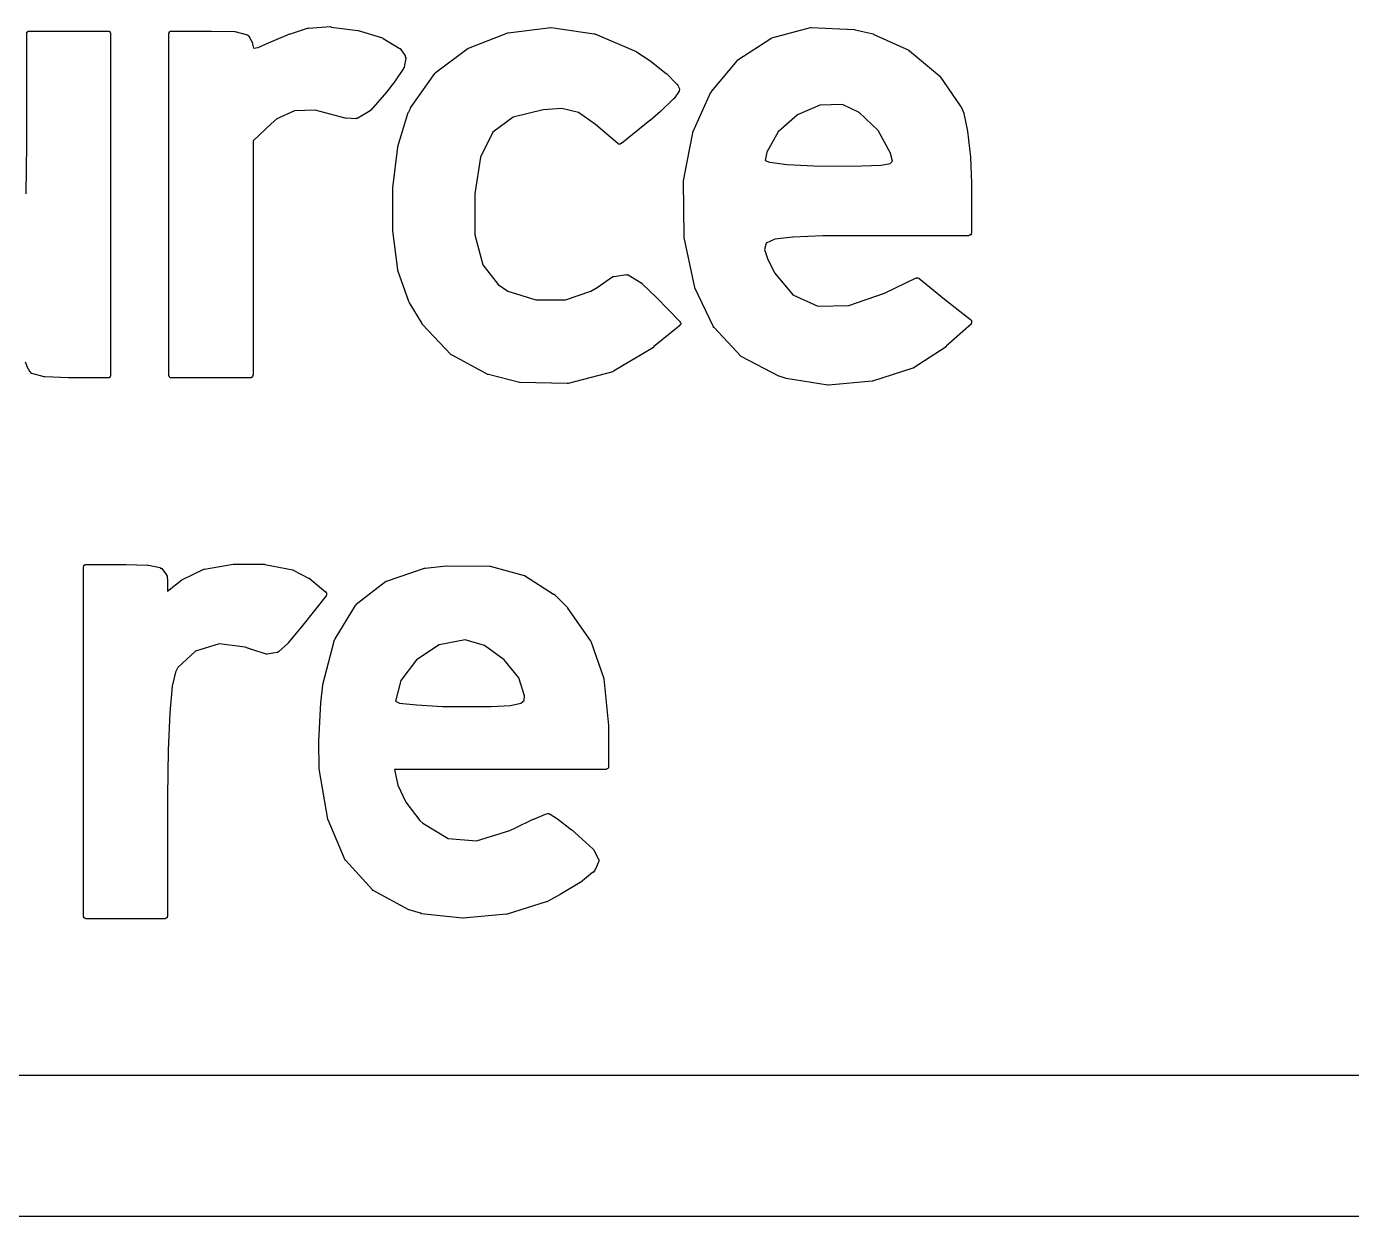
# Model space of a CAD drawing. Extents: x 10 to 287, y -200 to -10.
# Drawn here: x 130.755 to 133.097, y -104.26 to -102.157 of the extents above; entities that cross this region are included whole.
import ezdxf

# ---------------------------------------------------------------- set-up
doc = ezdxf.new("R2010")
doc.units = 0
doc.header["$MEASUREMENT"] = 0
doc.layers.add('BLACK', color=7, linetype='CONTINUOUS')

msp = doc.modelspace()

# ---------------------------------------------------------------- linework, layer by layer
at = {"layer": 'BLACK', "linetype": 'CONTINUOUS'}
for p, q in [((131.253, -102.16), (131.292, -102.157)), ((131.292, -102.157), (131.293, -102.158)), ((131.293, -102.158), (131.293, -102.158)), ((131.293, -102.158), (131.34, -102.164)), ((130.755, -102.168), (130.755, -102.167)), ((130.755, -102.167), (130.756, -102.167)), ((130.755, -102.169), (130.755, -102.168)), ((130.755, -102.168), (130.755, -102.168)), ((130.755, -102.168), (130.755, -102.168)), ((130.755, -102.17), (130.755, -102.169)), ((130.755, -102.169), (130.755, -102.169)), ((130.755, -102.365), (130.755, -102.17)), ((130.756, -102.167), (130.756, -102.166)), ((130.756, -102.166), (130.756, -102.166)), ((130.756, -102.166), (130.756, -102.166)), ((130.756, -102.166), (130.757, -102.166)), ((130.757, -102.166), (130.757, -102.165)), ((130.757, -102.165), (130.758, -102.165)), ((130.758, -102.165), (130.758, -102.165)), ((130.758, -102.165), (130.758, -102.165)), ((130.758, -102.165), (130.759, -102.165)), ((130.759, -102.165), (130.759, -102.165)), ((130.759, -102.165), (130.76, -102.165)), ((130.76, -102.165), (130.898, -102.165)), ((130.898, -102.165), (130.898, -102.165)), ((130.898, -102.165), (130.899, -102.165)), ((130.899, -102.165), (130.899, -102.165)), ((130.899, -102.165), (130.9, -102.165)), ((130.9, -102.165), (130.9, -102.165)), ((130.9, -102.165), (130.901, -102.165)), ((130.901, -102.165), (130.901, -102.166)), ((130.901, -102.166), (130.901, -102.166)), ((130.901, -102.166), (130.902, -102.166)), ((130.902, -102.166), (130.902, -102.166)), ((130.902, -102.166), (130.902, -102.167)), ((130.902, -102.167), (130.902, -102.167)), ((130.902, -102.167), (130.903, -102.168)), ((130.903, -102.168), (130.903, -102.168)), ((130.903, -102.168), (130.903, -102.168)), ((130.903, -102.168), (130.903, -102.169)), ((130.903, -102.169), (130.903, -102.169)), ((130.903, -102.169), (130.903, -102.17)), ((130.903, -102.17), (130.903, -102.773)), ((131.006, -102.169), (131.006, -102.168)), ((131.006, -102.168), (131.006, -102.168)), ((131.006, -102.168), (131.007, -102.168)), ((131.006, -102.17), (131.006, -102.169)), ((131.006, -102.169), (131.006, -102.169)), ((131.006, -102.773), (131.006, -102.17)), ((131.007, -102.167), (131.007, -102.166)), ((131.007, -102.166), (131.008, -102.166)), ((131.007, -102.168), (131.007, -102.167)), ((131.007, -102.167), (131.007, -102.167)), ((131.008, -102.166), (131.009, -102.165)), ((131.008, -102.166), (131.008, -102.166)), ((131.008, -102.166), (131.008, -102.166)), ((131.009, -102.165), (131.009, -102.165)), ((131.009, -102.165), (131.009, -102.165)), ((131.009, -102.165), (131.01, -102.165)), ((131.01, -102.165), (131.01, -102.165)), ((131.01, -102.165), (131.011, -102.165)), ((131.011, -102.165), (131.011, -102.165)), ((131.011, -102.165), (131.08, -102.165)), ((131.08, -102.165), (131.08, -102.165)), ((131.08, -102.165), (131.081, -102.165)), ((131.081, -102.165), (131.122, -102.166)), ((131.122, -102.166), (131.123, -102.166)), ((131.123, -102.166), (131.123, -102.166)), ((131.123, -102.166), (131.145, -102.172)), ((131.145, -102.172), (131.145, -102.172)), ((131.145, -102.172), (131.145, -102.172)), ((131.145, -102.172), (131.146, -102.173)), ((131.146, -102.173), (131.146, -102.173)), ((131.146, -102.173), (131.146, -102.173)), ((131.146, -102.173), (131.147, -102.173)), ((131.147, -102.173), (131.147, -102.174)), ((131.147, -102.174), (131.147, -102.174)), ((131.147, -102.174), (131.148, -102.174)), ((131.148, -102.174), (131.148, -102.175)), ((131.148, -102.175), (131.154, -102.186)), ((131.182, -102.186), (131.22, -102.17)), ((131.22, -102.17), (131.22, -102.17)), ((131.22, -102.17), (131.221, -102.17)), ((131.221, -102.17), (131.251, -102.16)), ((131.251, -102.16), (131.252, -102.16)), ((131.252, -102.16), (131.253, -102.16)), ((131.34, -102.164), (131.341, -102.164)), ((131.341, -102.164), (131.341, -102.164)), ((131.341, -102.164), (131.384, -102.177)), ((131.384, -102.177), (131.385, -102.178)), ((131.385, -102.178), (131.385, -102.178)), ((131.385, -102.178), (131.413, -102.195)), ((131.536, -102.195), (131.605, -102.168)), ((131.605, -102.168), (131.605, -102.168)), ((131.605, -102.168), (131.606, -102.168)), ((131.606, -102.168), (131.681, -102.159)), ((131.681, -102.159), (131.682, -102.159)), ((131.681, -102.159), (131.681, -102.159)), ((131.682, -102.159), (131.758, -102.17)), ((131.758, -102.17), (131.759, -102.17)), ((131.759, -102.17), (131.759, -102.17)), ((131.759, -102.17), (131.832, -102.201)), ((132.012, -102.216), (132.07, -102.178)), ((132.07, -102.178), (132.071, -102.178)), ((132.071, -102.178), (132.072, -102.177)), ((132.072, -102.177), (132.14, -102.159)), ((132.14, -102.159), (132.141, -102.159)), ((132.141, -102.159), (132.141, -102.159)), ((132.141, -102.159), (132.218, -102.162)), ((132.218, -102.162), (132.219, -102.163)), ((132.219, -102.163), (132.219, -102.163)), ((132.219, -102.163), (132.251, -102.17)), ((132.251, -102.17), (132.252, -102.171)), ((132.252, -102.171), (132.252, -102.171)), ((132.252, -102.171), (132.314, -102.199)), ((131.154, -102.186), (131.154, -102.186)), ((131.154, -102.186), (131.154, -102.187)), ((131.154, -102.187), (131.154, -102.187)), ((131.154, -102.187), (131.154, -102.188)), ((131.154, -102.188), (131.154, -102.188)), ((131.154, -102.188), (131.156, -102.195)), ((131.156, -102.195), (131.164, -102.194)), ((131.164, -102.194), (131.182, -102.186)), ((131.182, -102.186), (131.182, -102.186)), ((131.182, -102.186), (131.182, -102.186)), ((131.413, -102.195), (131.413, -102.195)), ((131.413, -102.195), (131.413, -102.195)), ((131.413, -102.195), (131.414, -102.195)), ((131.414, -102.195), (131.414, -102.196)), ((131.414, -102.196), (131.415, -102.196)), ((131.415, -102.196), (131.415, -102.196)), ((131.415, -102.196), (131.424, -102.209)), ((131.477, -102.239), (131.535, -102.195)), ((131.535, -102.195), (131.536, -102.195)), ((131.536, -102.195), (131.536, -102.195)), ((131.832, -102.201), (131.832, -102.201)), ((131.832, -102.201), (131.833, -102.202)), ((131.833, -102.202), (131.856, -102.217)), ((132.314, -102.199), (132.314, -102.2)), ((132.314, -102.2), (132.315, -102.2)), ((132.315, -102.2), (132.368, -102.244)), ((131.425, -102.213), (131.422, -102.229)), ((131.424, -102.209), (131.424, -102.209)), ((131.424, -102.209), (131.424, -102.21)), ((131.424, -102.21), (131.424, -102.21)), ((131.424, -102.21), (131.424, -102.211)), ((131.424, -102.211), (131.424, -102.211)), ((131.424, -102.211), (131.425, -102.211)), ((131.425, -102.211), (131.425, -102.212)), ((131.425, -102.212), (131.425, -102.213)), ((131.425, -102.213), (131.425, -102.213)), ((131.425, -102.213), (131.425, -102.213)), ((131.856, -102.217), (131.856, -102.217)), ((131.856, -102.217), (131.856, -102.217)), ((131.856, -102.217), (131.885, -102.24)), ((131.965, -102.272), (132.011, -102.217)), ((132.011, -102.217), (132.011, -102.216)), ((132.011, -102.216), (132.012, -102.216)), ((131.421, -102.231), (131.405, -102.255)), ((131.422, -102.23), (131.421, -102.23)), ((131.421, -102.23), (131.421, -102.231)), ((131.422, -102.229), (131.422, -102.229)), ((131.422, -102.229), (131.422, -102.229)), ((131.422, -102.229), (131.422, -102.23)), ((131.422, -102.23), (131.422, -102.23)), ((131.433, -102.301), (131.476, -102.24)), ((131.476, -102.24), (131.477, -102.239)), ((131.476, -102.24), (131.476, -102.24)), ((131.885, -102.24), (131.886, -102.24)), ((131.886, -102.24), (131.886, -102.24)), ((131.886, -102.24), (131.904, -102.259)), ((132.368, -102.244), (132.368, -102.244)), ((132.368, -102.244), (132.369, -102.245)), ((132.369, -102.245), (132.405, -102.297)), ((131.391, -102.273), (131.363, -102.305)), ((131.405, -102.255), (131.391, -102.273)), ((131.391, -102.273), (131.391, -102.273)), ((131.391, -102.273), (131.391, -102.273)), ((131.405, -102.255), (131.405, -102.255)), ((131.405, -102.255), (131.405, -102.255)), ((131.908, -102.271), (131.899, -102.284)), ((131.904, -102.259), (131.905, -102.259)), ((131.905, -102.259), (131.905, -102.26)), ((131.905, -102.26), (131.908, -102.266)), ((131.908, -102.266), (131.908, -102.266)), ((131.908, -102.266), (131.908, -102.266)), ((131.908, -102.266), (131.909, -102.267)), ((131.909, -102.269), (131.908, -102.27)), ((131.908, -102.27), (131.908, -102.271)), ((131.908, -102.271), (131.908, -102.271)), ((131.908, -102.271), (131.908, -102.271)), ((131.909, -102.267), (131.909, -102.267)), ((131.909, -102.267), (131.909, -102.268)), ((131.909, -102.268), (131.909, -102.268)), ((131.909, -102.268), (131.909, -102.268)), ((131.909, -102.268), (131.909, -102.269)), ((131.909, -102.269), (131.909, -102.269)), ((131.909, -102.269), (131.909, -102.269)), ((131.932, -102.344), (131.964, -102.273)), ((131.964, -102.273), (131.965, -102.273)), ((131.965, -102.273), (131.965, -102.272)), ((131.898, -102.285), (131.875, -102.307)), ((131.899, -102.285), (131.898, -102.285)), ((131.899, -102.284), (131.899, -102.285)), ((132.157, -102.296), (132.117, -102.313)), ((132.197, -102.295), (132.157, -102.296)), ((132.226, -102.309), (132.197, -102.295)), ((132.405, -102.297), (132.405, -102.298)), ((132.405, -102.298), (132.406, -102.298)), ((132.406, -102.298), (132.411, -102.31)), ((131.197, -102.32), (131.187, -102.329)), ((131.228, -102.306), (131.197, -102.32)), ((131.265, -102.305), (131.228, -102.306)), ((131.318, -102.319), (131.265, -102.305)), ((131.319, -102.319), (131.318, -102.319)), ((131.338, -102.32), (131.319, -102.319)), ((131.319, -102.319), (131.319, -102.319)), ((131.339, -102.319), (131.338, -102.319)), ((131.338, -102.319), (131.338, -102.32)), ((131.34, -102.319), (131.339, -102.319)), ((131.339, -102.319), (131.339, -102.319)), ((131.339, -102.319), (131.339, -102.319)), ((131.362, -102.306), (131.34, -102.319)), ((131.34, -102.319), (131.34, -102.319)), ((131.363, -102.305), (131.362, -102.305)), ((131.362, -102.305), (131.362, -102.306)), ((131.411, -102.369), (131.429, -102.309)), ((131.429, -102.309), (131.43, -102.308)), ((131.43, -102.308), (131.433, -102.302)), ((131.43, -102.308), (131.43, -102.308)), ((131.433, -102.302), (131.433, -102.301)), ((131.433, -102.301), (131.433, -102.301)), ((131.615, -102.317), (131.579, -102.344)), ((131.668, -102.304), (131.615, -102.317)), ((131.701, -102.302), (131.668, -102.304)), ((131.73, -102.309), (131.701, -102.302)), ((131.76, -102.33), (131.73, -102.309)), ((131.875, -102.307), (131.857, -102.323)), ((131.875, -102.307), (131.875, -102.307)), ((131.875, -102.307), (131.875, -102.307)), ((132.117, -102.313), (132.083, -102.343)), ((132.26, -102.341), (132.226, -102.309)), ((132.411, -102.31), (132.411, -102.31)), ((132.411, -102.31), (132.411, -102.311)), ((132.411, -102.311), (132.418, -102.342)), ((131.187, -102.329), (131.155, -102.359)), ((131.579, -102.344), (131.557, -102.388)), ((131.8, -102.364), (131.76, -102.33)), ((131.856, -102.323), (131.806, -102.364)), ((131.857, -102.323), (131.856, -102.323)), ((131.857, -102.323), (131.857, -102.323)), ((131.922, -102.396), (131.932, -102.345)), ((131.932, -102.345), (131.932, -102.344)), ((131.932, -102.345), (131.932, -102.345)), ((132.083, -102.343), (132.063, -102.379)), ((132.282, -102.382), (132.26, -102.341)), ((132.418, -102.342), (132.418, -102.342)), ((132.418, -102.342), (132.418, -102.342)), ((132.418, -102.342), (132.423, -102.388)), ((130.754, -102.453), (130.755, -102.365)), ((131.155, -102.359), (131.155, -102.773)), ((131.411, -102.37), (131.411, -102.369)), ((131.411, -102.369), (131.411, -102.369)), ((131.801, -102.365), (131.8, -102.364)), ((131.8, -102.364), (131.8, -102.364)), ((131.802, -102.365), (131.801, -102.365)), ((131.801, -102.365), (131.801, -102.365)), ((131.801, -102.365), (131.801, -102.365)), ((131.803, -102.365), (131.802, -102.365)), ((131.804, -102.365), (131.803, -102.365)), ((131.803, -102.365), (131.803, -102.365)), ((131.803, -102.365), (131.803, -102.365)), ((131.805, -102.364), (131.804, -102.365)), ((131.804, -102.365), (131.804, -102.365)), ((131.804, -102.365), (131.804, -102.365)), ((131.804, -102.365), (131.804, -102.365)), ((131.806, -102.364), (131.805, -102.364)), ((131.402, -102.442), (131.411, -102.37)), ((131.557, -102.388), (131.547, -102.453)), ((132.063, -102.379), (132.06, -102.394)), ((132.283, -102.386), (132.282, -102.382)), ((132.285, -102.395), (132.283, -102.386)), ((132.423, -102.388), (132.423, -102.388)), ((132.423, -102.388), (132.423, -102.388)), ((132.423, -102.388), (132.425, -102.434)), ((131.916, -102.43), (131.922, -102.396)), ((132.06, -102.394), (132.068, -102.397)), ((132.068, -102.397), (132.099, -102.401)), ((132.099, -102.401), (132.146, -102.403)), ((132.146, -102.403), (132.175, -102.404)), ((132.175, -102.404), (132.231, -102.403)), ((132.231, -102.403), (132.265, -102.402)), ((132.265, -102.402), (132.281, -102.399)), ((132.281, -102.399), (132.285, -102.395)), ((131.916, -102.431), (131.916, -102.43)), ((131.916, -102.43), (131.916, -102.43)), ((131.917, -102.527), (131.916, -102.431)), ((132.425, -102.434), (132.424, -102.434)), ((132.424, -102.434), (132.425, -102.434)), ((132.425, -102.434), (132.425, -102.522)), ((131.402, -102.517), (131.402, -102.442)), ((131.402, -102.442), (131.402, -102.442)), ((131.402, -102.442), (131.402, -102.442)), ((131.547, -102.453), (131.547, -102.525)), ((131.402, -102.518), (131.402, -102.517)), ((131.411, -102.587), (131.402, -102.518)), ((131.402, -102.518), (131.402, -102.518)), ((131.547, -102.525), (131.561, -102.578)), ((131.917, -102.528), (131.917, -102.527)), ((131.917, -102.527), (131.917, -102.527)), ((131.917, -102.53), (131.917, -102.528)), ((131.936, -102.618), (131.917, -102.53)), ((131.917, -102.53), (131.917, -102.53)), ((131.917, -102.53), (131.917, -102.53)), ((132.109, -102.529), (132.077, -102.533)), ((132.162, -102.527), (132.109, -102.529)), ((132.237, -102.527), (132.162, -102.527)), ((132.42, -102.527), (132.237, -102.527)), ((132.421, -102.526), (132.42, -102.527)), ((132.42, -102.527), (132.42, -102.527)), ((132.42, -102.527), (132.42, -102.527)), ((132.422, -102.526), (132.421, -102.526)), ((132.421, -102.526), (132.421, -102.526)), ((132.423, -102.526), (132.422, -102.526)), ((132.422, -102.526), (132.422, -102.526)), ((132.422, -102.526), (132.422, -102.526)), ((132.424, -102.525), (132.423, -102.525)), ((132.423, -102.525), (132.423, -102.525)), ((132.423, -102.525), (132.423, -102.526)), ((132.425, -102.522), (132.424, -102.522)), ((132.424, -102.522), (132.424, -102.523)), ((132.424, -102.523), (132.424, -102.523)), ((132.424, -102.523), (132.424, -102.523)), ((132.424, -102.523), (132.424, -102.524)), ((132.424, -102.524), (132.424, -102.524)), ((132.424, -102.524), (132.424, -102.525)), ((132.062, -102.54), (132.059, -102.551)), ((132.059, -102.551), (132.065, -102.569)), ((132.077, -102.533), (132.062, -102.54)), ((131.561, -102.578), (131.588, -102.613)), ((132.065, -102.569), (132.077, -102.593)), ((131.411, -102.588), (131.411, -102.587)), ((131.43, -102.643), (131.411, -102.588)), ((131.411, -102.588), (131.411, -102.588)), ((131.763, -102.618), (131.791, -102.599)), ((131.791, -102.599), (131.791, -102.599)), ((131.791, -102.599), (131.791, -102.599)), ((131.791, -102.599), (131.792, -102.599)), ((131.792, -102.599), (131.792, -102.599)), ((131.792, -102.599), (131.793, -102.599)), ((131.793, -102.599), (131.815, -102.595)), ((131.793, -102.599), (131.793, -102.599)), ((131.815, -102.595), (131.815, -102.596)), ((131.815, -102.596), (131.816, -102.596)), ((131.816, -102.596), (131.816, -102.596)), ((131.816, -102.596), (131.816, -102.596)), ((131.816, -102.596), (131.817, -102.596)), ((131.817, -102.596), (131.818, -102.596)), ((131.818, -102.596), (131.841, -102.61)), ((132.077, -102.593), (132.109, -102.631)), ((132.271, -102.628), (132.326, -102.602)), ((132.326, -102.602), (132.326, -102.602)), ((132.326, -102.602), (132.327, -102.602)), ((132.327, -102.602), (132.327, -102.601)), ((132.327, -102.601), (132.328, -102.601)), ((132.328, -102.601), (132.328, -102.601)), ((132.328, -102.601), (132.328, -102.601)), ((132.328, -102.601), (132.329, -102.601)), ((132.329, -102.601), (132.33, -102.601)), ((132.33, -102.601), (132.33, -102.601)), ((132.33, -102.601), (132.33, -102.601)), ((132.33, -102.601), (132.331, -102.602)), ((132.331, -102.602), (132.331, -102.602)), ((132.331, -102.602), (132.331, -102.602)), ((132.331, -102.602), (132.332, -102.602)), ((132.332, -102.602), (132.377, -102.639)), ((131.588, -102.613), (131.605, -102.625)), ((131.605, -102.625), (131.655, -102.64)), ((131.707, -102.64), (131.752, -102.625)), ((131.752, -102.625), (131.763, -102.618)), ((131.763, -102.618), (131.763, -102.618)), ((131.841, -102.61), (131.842, -102.61)), ((131.842, -102.61), (131.842, -102.611)), ((131.842, -102.611), (131.868, -102.636)), ((131.936, -102.619), (131.936, -102.618)), ((131.969, -102.688), (131.936, -102.619)), ((131.936, -102.619), (131.936, -102.619)), ((131.431, -102.644), (131.43, -102.643)), ((131.43, -102.643), (131.43, -102.643)), ((131.454, -102.682), (131.431, -102.644)), ((131.655, -102.64), (131.707, -102.64)), ((131.868, -102.636), (131.868, -102.636)), ((131.868, -102.636), (131.868, -102.636)), ((131.868, -102.636), (131.909, -102.678)), ((132.109, -102.631), (132.153, -102.651)), ((132.153, -102.651), (132.208, -102.65)), ((132.208, -102.65), (132.271, -102.628)), ((132.377, -102.639), (132.423, -102.675)), ((131.454, -102.683), (131.454, -102.682)), ((131.454, -102.682), (131.454, -102.682)), ((131.505, -102.737), (131.454, -102.683)), ((131.909, -102.686), (131.863, -102.723)), ((131.909, -102.678), (131.91, -102.679)), ((131.91, -102.685), (131.909, -102.685)), ((131.909, -102.685), (131.909, -102.686)), ((131.91, -102.679), (131.91, -102.679)), ((131.91, -102.679), (131.91, -102.68)), ((131.91, -102.68), (131.91, -102.68)), ((131.91, -102.68), (131.91, -102.68)), ((131.91, -102.68), (131.911, -102.681)), ((131.911, -102.683), (131.91, -102.684)), ((131.91, -102.684), (131.91, -102.684)), ((131.91, -102.684), (131.91, -102.685)), ((131.91, -102.685), (131.91, -102.685)), ((131.911, -102.681), (131.911, -102.681)), ((131.911, -102.681), (131.911, -102.682)), ((131.911, -102.682), (131.911, -102.682)), ((131.911, -102.682), (131.911, -102.683)), ((131.911, -102.683), (131.911, -102.683)), ((131.911, -102.683), (131.911, -102.683)), ((131.969, -102.689), (131.969, -102.688)), ((131.97, -102.689), (131.969, -102.689)), ((132.018, -102.74), (131.97, -102.689)), ((132.424, -102.683), (132.38, -102.722)), ((132.423, -102.675), (132.424, -102.676)), ((132.424, -102.676), (132.425, -102.676)), ((132.425, -102.681), (132.424, -102.682)), ((132.424, -102.682), (132.424, -102.683)), ((132.425, -102.676), (132.425, -102.676)), ((132.425, -102.676), (132.425, -102.676)), ((132.425, -102.676), (132.425, -102.677)), ((132.425, -102.677), (132.425, -102.678)), ((132.425, -102.678), (132.425, -102.678)), ((132.425, -102.678), (132.425, -102.678)), ((132.425, -102.678), (132.425, -102.679)), ((132.425, -102.679), (132.425, -102.68)), ((132.425, -102.68), (132.425, -102.68)), ((132.425, -102.68), (132.425, -102.68)), ((132.425, -102.68), (132.425, -102.68)), ((132.425, -102.68), (132.425, -102.681)), ((132.425, -102.681), (132.425, -102.681)), ((132.425, -102.681), (132.425, -102.681)), ((131.506, -102.737), (131.505, -102.737)), ((131.507, -102.738), (131.506, -102.737)), ((131.57, -102.772), (131.507, -102.738)), ((131.863, -102.724), (131.792, -102.766)), ((131.863, -102.723), (131.863, -102.724)), ((131.863, -102.724), (131.863, -102.724)), ((132.019, -102.741), (132.018, -102.74)), ((132.018, -102.74), (132.018, -102.74)), ((132.084, -102.775), (132.019, -102.741)), ((132.38, -102.723), (132.322, -102.761)), ((132.38, -102.722), (132.38, -102.723)), ((132.38, -102.723), (132.38, -102.723)), ((130.755, -102.756), (130.753, -102.75)), ((130.755, -102.757), (130.755, -102.756)), ((130.755, -102.756), (130.755, -102.756)), ((130.761, -102.768), (130.755, -102.757)), ((131.791, -102.767), (131.712, -102.788)), ((131.792, -102.766), (131.791, -102.767)), ((131.792, -102.766), (131.792, -102.766)), ((132.321, -102.761), (132.25, -102.784)), ((132.322, -102.761), (132.321, -102.761)), ((132.321, -102.761), (132.321, -102.761)), ((130.762, -102.768), (130.761, -102.768)), ((130.761, -102.768), (130.761, -102.768)), ((130.762, -102.769), (130.762, -102.768)), ((130.763, -102.769), (130.762, -102.769)), ((130.762, -102.769), (130.762, -102.769)), ((130.763, -102.77), (130.763, -102.769)), ((130.764, -102.77), (130.763, -102.77)), ((130.763, -102.77), (130.763, -102.77)), ((130.786, -102.776), (130.764, -102.77)), ((130.764, -102.77), (130.764, -102.77)), ((130.764, -102.77), (130.764, -102.77)), ((130.787, -102.776), (130.786, -102.776)), ((130.786, -102.776), (130.786, -102.776)), ((130.829, -102.778), (130.787, -102.776)), ((130.898, -102.778), (130.829, -102.778)), ((130.829, -102.778), (130.829, -102.778)), ((130.829, -102.778), (130.829, -102.778)), ((130.899, -102.778), (130.898, -102.778)), ((130.898, -102.778), (130.898, -102.778)), ((130.9, -102.778), (130.899, -102.778)), ((130.899, -102.778), (130.899, -102.778)), ((130.901, -102.778), (130.9, -102.778)), ((130.9, -102.778), (130.9, -102.778)), ((130.902, -102.777), (130.901, -102.777)), ((130.901, -102.777), (130.901, -102.777)), ((130.901, -102.777), (130.901, -102.778)), ((130.903, -102.775), (130.902, -102.776)), ((130.902, -102.776), (130.902, -102.776)), ((130.902, -102.776), (130.902, -102.776)), ((130.902, -102.776), (130.902, -102.777)), ((130.903, -102.773), (130.903, -102.774)), ((130.903, -102.774), (130.903, -102.774)), ((130.903, -102.774), (130.903, -102.774)), ((130.903, -102.774), (130.903, -102.775)), ((130.903, -102.775), (130.903, -102.775)), ((131.006, -102.774), (131.006, -102.773)), ((131.006, -102.775), (131.006, -102.774)), ((131.006, -102.774), (131.006, -102.774)), ((131.006, -102.774), (131.006, -102.774)), ((131.007, -102.775), (131.006, -102.775)), ((131.007, -102.776), (131.007, -102.775)), ((131.008, -102.777), (131.007, -102.776)), ((131.007, -102.776), (131.007, -102.776)), ((131.007, -102.776), (131.007, -102.776)), ((131.009, -102.778), (131.008, -102.777)), ((131.008, -102.777), (131.008, -102.777)), ((131.008, -102.777), (131.008, -102.777)), ((131.01, -102.778), (131.009, -102.778)), ((131.009, -102.778), (131.009, -102.778)), ((131.009, -102.778), (131.009, -102.778)), ((131.011, -102.778), (131.01, -102.778)), ((131.01, -102.778), (131.01, -102.778)), ((131.15, -102.778), (131.011, -102.778)), ((131.011, -102.778), (131.011, -102.778)), ((131.151, -102.778), (131.15, -102.778)), ((131.15, -102.778), (131.15, -102.778)), ((131.15, -102.778), (131.15, -102.778)), ((131.152, -102.778), (131.151, -102.778)), ((131.151, -102.778), (131.151, -102.778)), ((131.153, -102.777), (131.152, -102.777)), ((131.152, -102.777), (131.152, -102.778)), ((131.152, -102.778), (131.152, -102.778)), ((131.154, -102.776), (131.153, -102.776)), ((131.153, -102.776), (131.153, -102.777)), ((131.153, -102.777), (131.153, -102.777)), ((131.155, -102.773), (131.154, -102.774)), ((131.154, -102.774), (131.154, -102.774)), ((131.154, -102.774), (131.154, -102.774)), ((131.154, -102.774), (131.154, -102.775)), ((131.154, -102.775), (131.154, -102.775)), ((131.154, -102.775), (131.154, -102.776)), ((131.154, -102.776), (131.154, -102.776)), ((131.571, -102.772), (131.57, -102.772)), ((131.626, -102.786), (131.571, -102.772)), ((131.571, -102.772), (131.571, -102.772)), ((131.627, -102.786), (131.626, -102.786)), ((131.71, -102.788), (131.627, -102.786)), ((131.627, -102.786), (131.627, -102.786)), ((131.711, -102.788), (131.71, -102.788)), ((131.712, -102.788), (131.711, -102.788)), ((132.085, -102.775), (132.084, -102.775)), ((132.084, -102.775), (132.084, -102.775)), ((132.097, -102.779), (132.085, -102.775)), ((132.171, -102.791), (132.097, -102.779)), ((132.097, -102.779), (132.097, -102.779)), ((132.097, -102.779), (132.097, -102.779)), ((132.249, -102.784), (132.172, -102.791)), ((132.25, -102.784), (132.249, -102.784)), ((132.249, -102.784), (132.249, -102.784)), ((132.172, -102.791), (132.171, -102.791)), ((132.172, -102.791), (132.172, -102.791)), ((130.855, -103.112), (130.856, -103.111)), ((130.855, -103.113), (130.855, -103.112)), ((130.855, -103.112), (130.855, -103.112)), ((130.855, -103.729), (130.855, -103.113)), ((130.856, -103.11), (130.856, -103.109)), ((130.856, -103.109), (130.857, -103.109)), ((130.856, -103.111), (130.856, -103.11)), ((130.856, -103.11), (130.856, -103.11)), ((130.856, -103.111), (130.856, -103.111)), ((130.856, -103.111), (130.856, -103.111)), ((130.857, -103.109), (130.858, -103.108)), ((130.857, -103.109), (130.857, -103.109)), ((130.857, -103.109), (130.857, -103.109)), ((130.858, -103.108), (130.858, -103.108)), ((130.858, -103.108), (130.859, -103.108)), ((130.859, -103.108), (130.859, -103.108)), ((130.859, -103.108), (130.859, -103.108)), ((130.859, -103.108), (130.86, -103.108)), ((130.86, -103.108), (130.86, -103.108)), ((130.86, -103.108), (130.929, -103.108)), ((130.929, -103.108), (130.93, -103.108)), ((130.93, -103.108), (130.93, -103.108)), ((130.93, -103.108), (130.969, -103.109)), ((130.969, -103.109), (130.97, -103.109)), ((130.97, -103.109), (130.97, -103.109)), ((130.97, -103.109), (130.991, -103.113)), ((130.991, -103.113), (130.991, -103.113)), ((130.991, -103.113), (130.991, -103.114)), ((130.991, -103.114), (130.992, -103.114)), ((130.992, -103.114), (130.993, -103.114)), ((130.993, -103.114), (130.993, -103.114)), ((130.993, -103.114), (130.993, -103.114)), ((130.993, -103.114), (130.993, -103.115)), ((130.993, -103.115), (130.994, -103.115)), ((130.994, -103.115), (130.994, -103.115)), ((130.994, -103.115), (130.994, -103.115)), ((130.994, -103.115), (131.002, -103.126)), ((131.03, -103.134), (131.068, -103.116)), ((131.068, -103.116), (131.068, -103.116)), ((131.068, -103.116), (131.069, -103.116)), ((131.069, -103.116), (131.12, -103.107)), ((131.12, -103.107), (131.12, -103.107)), ((131.12, -103.107), (131.121, -103.107)), ((131.121, -103.107), (131.175, -103.107)), ((131.175, -103.107), (131.176, -103.108)), ((131.176, -103.108), (131.176, -103.108)), ((131.176, -103.108), (131.225, -103.117)), ((131.225, -103.117), (131.225, -103.117)), ((131.225, -103.117), (131.226, -103.118)), ((131.226, -103.118), (131.253, -103.132)), ((131.391, -103.137), (131.458, -103.114)), ((131.458, -103.114), (131.459, -103.114)), ((131.459, -103.114), (131.496, -103.11)), ((131.459, -103.114), (131.459, -103.114)), ((131.496, -103.11), (131.496, -103.11)), ((131.496, -103.11), (131.497, -103.11)), ((131.497, -103.11), (131.573, -103.111)), ((131.573, -103.111), (131.573, -103.111)), ((131.573, -103.111), (131.574, -103.111)), ((131.574, -103.111), (131.634, -103.127)), ((131.002, -103.126), (131.002, -103.126)), ((131.002, -103.126), (131.002, -103.127)), ((131.002, -103.127), (131.002, -103.127)), ((131.002, -103.127), (131.003, -103.127)), ((131.003, -103.127), (131.003, -103.128)), ((131.003, -103.128), (131.003, -103.128)), ((131.003, -103.128), (131.004, -103.138)), ((131.004, -103.155), (131.029, -103.135)), ((131.004, -103.138), (131.004, -103.139)), ((131.004, -103.139), (131.004, -103.139)), ((131.004, -103.139), (131.004, -103.155)), ((131.029, -103.135), (131.03, -103.134)), ((131.029, -103.135), (131.029, -103.135)), ((131.253, -103.132), (131.254, -103.132)), ((131.254, -103.132), (131.254, -103.132)), ((131.254, -103.132), (131.283, -103.156)), ((131.337, -103.178), (131.389, -103.138)), ((131.389, -103.138), (131.39, -103.137)), ((131.39, -103.137), (131.391, -103.137)), ((131.634, -103.127), (131.635, -103.127)), ((131.635, -103.127), (131.635, -103.127)), ((131.635, -103.127), (131.686, -103.16)), ((131.284, -103.163), (131.243, -103.215)), ((131.283, -103.156), (131.283, -103.156)), ((131.283, -103.156), (131.284, -103.156)), ((131.284, -103.156), (131.284, -103.157)), ((131.284, -103.157), (131.284, -103.157)), ((131.284, -103.157), (131.284, -103.157)), ((131.284, -103.157), (131.285, -103.158)), ((131.285, -103.162), (131.284, -103.162)), ((131.284, -103.162), (131.284, -103.162)), ((131.284, -103.162), (131.284, -103.163)), ((131.285, -103.158), (131.285, -103.158)), ((131.285, -103.158), (131.285, -103.159)), ((131.285, -103.159), (131.285, -103.159)), ((131.285, -103.159), (131.285, -103.159)), ((131.285, -103.159), (131.285, -103.16)), ((131.285, -103.16), (131.285, -103.16)), ((131.285, -103.16), (131.285, -103.161)), ((131.285, -103.161), (131.285, -103.161)), ((131.285, -103.161), (131.285, -103.162)), ((131.686, -103.16), (131.686, -103.16)), ((131.686, -103.16), (131.687, -103.16)), ((131.687, -103.16), (131.711, -103.184)), ((131.3, -103.239), (131.336, -103.18)), ((131.336, -103.18), (131.337, -103.179)), ((131.336, -103.18), (131.336, -103.18)), ((131.336, -103.18), (131.336, -103.18)), ((131.337, -103.179), (131.337, -103.178)), ((131.337, -103.178), (131.337, -103.178)), ((131.337, -103.178), (131.337, -103.178)), ((131.711, -103.184), (131.711, -103.185)), ((131.711, -103.185), (131.711, -103.185)), ((131.711, -103.185), (131.751, -103.242)), ((131.243, -103.215), (131.217, -103.246)), ((131.243, -103.215), (131.243, -103.215)), ((131.243, -103.215), (131.243, -103.215)), ((131.095, -103.248), (131.053, -103.261)), ((131.141, -103.254), (131.095, -103.248)), ((131.152, -103.258), (131.141, -103.254)), ((131.153, -103.258), (131.152, -103.258)), ((131.152, -103.258), (131.152, -103.258)), ((131.178, -103.266), (131.153, -103.258)), ((131.217, -103.247), (131.2, -103.262)), ((131.217, -103.246), (131.217, -103.246)), ((131.217, -103.246), (131.217, -103.247)), ((131.278, -103.32), (131.299, -103.241)), ((131.299, -103.241), (131.3, -103.24)), ((131.3, -103.24), (131.3, -103.239)), ((131.484, -103.25), (131.444, -103.276)), ((131.53, -103.241), (131.484, -103.25)), ((131.564, -103.251), (131.53, -103.241)), ((131.599, -103.276), (131.564, -103.251)), ((131.751, -103.242), (131.752, -103.243)), ((131.752, -103.243), (131.752, -103.243)), ((131.752, -103.243), (131.775, -103.309)), ((131.053, -103.261), (131.022, -103.29)), ((131.179, -103.266), (131.178, -103.266)), ((131.178, -103.266), (131.178, -103.266)), ((131.178, -103.266), (131.178, -103.266)), ((131.18, -103.266), (131.179, -103.266)), ((131.179, -103.266), (131.179, -103.266)), ((131.197, -103.263), (131.18, -103.266)), ((131.18, -103.266), (131.18, -103.266)), ((131.198, -103.263), (131.197, -103.263)), ((131.197, -103.263), (131.197, -103.263)), ((131.199, -103.263), (131.198, -103.263)), ((131.198, -103.263), (131.198, -103.263)), ((131.2, -103.262), (131.199, -103.262)), ((131.199, -103.262), (131.199, -103.263)), ((131.444, -103.276), (131.416, -103.313)), ((131.625, -103.308), (131.599, -103.276)), ((131.018, -103.298), (131.012, -103.323)), ((131.022, -103.29), (131.018, -103.298)), ((131.012, -103.323), (131.008, -103.37)), ((131.275, -103.352), (131.278, -103.321)), ((131.278, -103.321), (131.278, -103.32)), ((131.278, -103.32), (131.278, -103.32)), ((131.416, -103.313), (131.407, -103.349)), ((131.635, -103.34), (131.625, -103.308)), ((131.775, -103.309), (131.775, -103.31)), ((131.775, -103.31), (131.775, -103.31)), ((131.775, -103.31), (131.783, -103.392)), ((131.271, -103.42), (131.275, -103.352)), ((131.407, -103.349), (131.414, -103.353)), ((131.628, -103.353), (131.634, -103.348)), ((131.634, -103.348), (131.635, -103.34)), ((131.008, -103.37), (131.005, -103.436)), ((131.414, -103.353), (131.444, -103.356)), ((131.444, -103.356), (131.49, -103.359)), ((131.49, -103.359), (131.52, -103.359)), ((131.52, -103.359), (131.576, -103.359)), ((131.576, -103.359), (131.61, -103.357)), ((131.61, -103.357), (131.628, -103.353)), ((131.783, -103.392), (131.783, -103.392)), ((131.783, -103.392), (131.783, -103.392)), ((131.783, -103.392), (131.783, -103.399)), ((131.783, -103.399), (131.783, -103.399)), ((131.783, -103.399), (131.783, -103.399)), ((131.783, -103.399), (131.783, -103.465)), ((131.271, -103.421), (131.271, -103.42)), ((131.272, -103.468), (131.271, -103.421)), ((131.271, -103.421), (131.271, -103.421)), ((131.005, -103.436), (131.004, -103.517)), ((131.272, -103.469), (131.272, -103.468)), ((131.272, -103.468), (131.272, -103.468)), ((131.287, -103.558), (131.272, -103.469)), ((131.78, -103.469), (131.779, -103.47)), ((131.781, -103.469), (131.78, -103.469)), ((131.78, -103.469), (131.78, -103.469)), ((131.782, -103.468), (131.781, -103.469)), ((131.781, -103.469), (131.781, -103.469)), ((131.781, -103.469), (131.781, -103.469)), ((131.783, -103.467), (131.782, -103.468)), ((131.782, -103.468), (131.782, -103.468)), ((131.782, -103.468), (131.782, -103.468)), ((131.783, -103.465), (131.783, -103.465)), ((131.783, -103.465), (131.783, -103.466)), ((131.783, -103.466), (131.783, -103.466)), ((131.783, -103.466), (131.783, -103.466)), ((131.783, -103.466), (131.783, -103.467)), ((131.783, -103.467), (131.783, -103.467)), ((131.778, -103.47), (131.405, -103.47)), ((131.405, -103.47), (131.411, -103.498)), ((131.779, -103.47), (131.778, -103.47)), ((131.779, -103.47), (131.779, -103.47)), ((131.779, -103.47), (131.779, -103.47)), ((131.411, -103.498), (131.425, -103.528)), ((131.004, -103.517), (131.004, -103.528)), ((131.004, -103.528), (131.004, -103.729)), ((131.425, -103.528), (131.45, -103.56)), ((131.287, -103.559), (131.287, -103.558)), ((131.288, -103.559), (131.287, -103.559)), ((131.318, -103.63), (131.288, -103.559)), ((131.45, -103.56), (131.455, -103.565)), ((131.619, -103.573), (131.65, -103.558)), ((131.65, -103.558), (131.65, -103.558)), ((131.65, -103.558), (131.651, -103.558)), ((131.651, -103.558), (131.672, -103.549)), ((131.672, -103.549), (131.676, -103.548)), ((131.672, -103.549), (131.672, -103.549)), ((131.672, -103.549), (131.672, -103.549)), ((131.676, -103.548), (131.676, -103.548)), ((131.676, -103.548), (131.676, -103.548)), ((131.676, -103.548), (131.677, -103.548)), ((131.677, -103.548), (131.678, -103.548)), ((131.678, -103.548), (131.678, -103.548)), ((131.678, -103.548), (131.678, -103.548)), ((131.678, -103.548), (131.679, -103.549)), ((131.679, -103.549), (131.679, -103.549)), ((131.679, -103.549), (131.68, -103.549)), ((131.68, -103.549), (131.68, -103.549)), ((131.68, -103.549), (131.693, -103.557)), ((131.693, -103.557), (131.693, -103.557)), ((131.693, -103.557), (131.693, -103.557)), ((131.693, -103.557), (131.717, -103.576)), ((131.455, -103.565), (131.5, -103.592)), ((131.55, -103.596), (131.609, -103.578)), ((131.609, -103.578), (131.619, -103.573)), ((131.619, -103.573), (131.619, -103.573)), ((131.619, -103.573), (131.619, -103.573)), ((131.717, -103.576), (131.718, -103.576)), ((131.718, -103.576), (131.718, -103.576)), ((131.718, -103.576), (131.73, -103.587)), ((131.5, -103.592), (131.55, -103.596)), ((131.73, -103.587), (131.73, -103.587)), ((131.73, -103.587), (131.73, -103.587)), ((131.73, -103.587), (131.756, -103.611)), ((131.319, -103.631), (131.318, -103.63)), ((131.366, -103.683), (131.319, -103.631)), ((131.319, -103.631), (131.319, -103.631)), ((131.756, -103.611), (131.756, -103.611)), ((131.756, -103.611), (131.757, -103.612)), ((131.757, -103.612), (131.765, -103.628)), ((131.766, -103.632), (131.76, -103.646)), ((131.765, -103.628), (131.765, -103.628)), ((131.765, -103.628), (131.766, -103.629)), ((131.766, -103.629), (131.766, -103.629)), ((131.766, -103.629), (131.766, -103.629)), ((131.766, -103.629), (131.766, -103.63)), ((131.766, -103.63), (131.766, -103.63)), ((131.766, -103.63), (131.766, -103.631)), ((131.766, -103.631), (131.766, -103.631)), ((131.766, -103.631), (131.766, -103.632)), ((131.766, -103.632), (131.766, -103.632)), ((131.755, -103.652), (131.734, -103.67)), ((131.756, -103.652), (131.755, -103.652)), ((131.755, -103.652), (131.755, -103.652)), ((131.759, -103.648), (131.756, -103.652)), ((131.76, -103.646), (131.759, -103.647)), ((131.759, -103.647), (131.759, -103.648)), ((131.733, -103.67), (131.698, -103.691)), ((131.734, -103.67), (131.733, -103.67)), ((131.734, -103.67), (131.734, -103.67)), ((131.366, -103.684), (131.366, -103.683)), ((131.367, -103.684), (131.366, -103.684)), ((131.43, -103.718), (131.367, -103.684)), ((131.698, -103.691), (131.674, -103.704)), ((131.698, -103.691), (131.698, -103.691)), ((131.698, -103.691), (131.698, -103.691)), ((131.431, -103.718), (131.43, -103.718)), ((131.451, -103.724), (131.431, -103.718)), ((131.431, -103.718), (131.431, -103.718)), ((131.452, -103.724), (131.451, -103.724)), ((131.452, -103.725), (131.452, -103.724)), ((131.525, -103.733), (131.452, -103.725)), ((131.603, -103.726), (131.526, -103.733)), ((131.604, -103.726), (131.603, -103.726)), ((131.603, -103.726), (131.603, -103.726)), ((131.673, -103.704), (131.604, -103.726)), ((131.674, -103.704), (131.673, -103.704)), ((131.673, -103.704), (131.673, -103.704)), ((130.855, -103.73), (130.855, -103.729)), ((130.855, -103.729), (130.855, -103.729)), ((130.856, -103.73), (130.855, -103.73)), ((130.856, -103.731), (130.856, -103.73)), ((130.856, -103.732), (130.856, -103.731)), ((130.856, -103.731), (130.856, -103.731)), ((130.856, -103.731), (130.856, -103.731)), ((130.857, -103.732), (130.856, -103.732)), ((130.856, -103.732), (130.856, -103.732)), ((130.857, -103.733), (130.857, -103.732)), ((130.858, -103.733), (130.857, -103.733)), ((130.857, -103.733), (130.857, -103.733)), ((130.859, -103.734), (130.858, -103.733)), ((130.858, -103.733), (130.858, -103.733)), ((130.86, -103.734), (130.859, -103.734)), ((130.859, -103.734), (130.859, -103.734)), ((130.859, -103.734), (130.859, -103.734)), ((130.999, -103.734), (130.86, -103.734)), ((130.86, -103.734), (130.86, -103.734)), ((131, -103.734), (130.999, -103.734)), ((130.999, -103.734), (130.999, -103.734)), ((130.999, -103.734), (130.999, -103.734)), ((131.001, -103.733), (131, -103.734)), ((131, -103.734), (131, -103.734)), ((131.002, -103.733), (131.001, -103.733)), ((131.001, -103.733), (131.001, -103.733)), ((131.001, -103.733), (131.001, -103.733)), ((131.003, -103.732), (131.002, -103.732)), ((131.002, -103.732), (131.002, -103.732)), ((131.002, -103.732), (131.002, -103.733)), ((131.004, -103.73), (131.003, -103.73)), ((131.003, -103.73), (131.003, -103.731)), ((131.003, -103.731), (131.003, -103.731)), ((131.003, -103.731), (131.003, -103.731)), ((131.003, -103.731), (131.003, -103.732)), ((131.004, -103.729), (131.004, -103.729)), ((131.004, -103.729), (131.004, -103.73)), ((131.526, -103.733), (131.525, -103.733)), ((131.525, -103.733), (131.525, -103.733)), ((118.692, -104.01), (136.442, -104.01)), ((136.589, -104.26), (118.545, -104.26))]:
    msp.add_line(p, q, dxfattribs=at)

doc.saveas('drawing.dxf')
